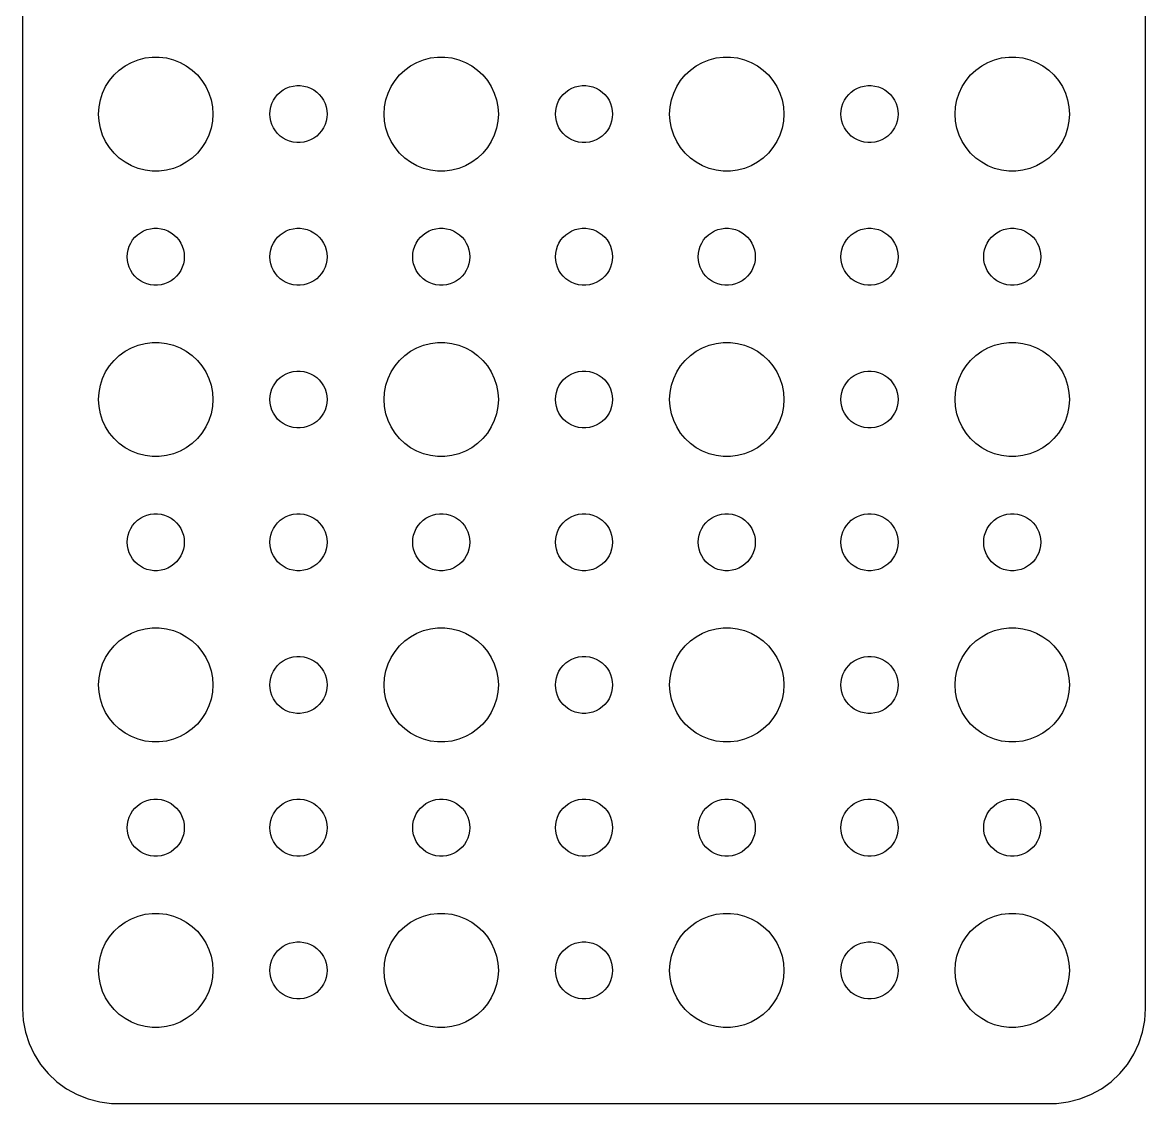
# Model space of a CAD drawing. Extents: x -30 to 30, y -59 to 59.
# Drawn here: x -29.5 to 29.5, y -59.5 to -2.7 of the extents above; entities that cross this region are included whole.
import ezdxf

# ---------------------------------------------------------------- set-up
doc = ezdxf.new("R2010")
doc.units = 0
doc.layers.get('0').update_dxf_attribs({"linetype": 'CONTINUOUS'})

msp = doc.modelspace()

# ---------------------------------------------------------------- linework, layer by layer
msp.add_lwpolyline([(-29.5, 54.5), (-29.5, -54.5), (-29.4606, -55.1267), (-29.3429, -55.7434), (-29.1489, -56.3406), (-28.8815, -56.9088), (-28.5451, -57.4389), (-28.1448, -57.9227), (-27.6871, -58.3526), (-27.1791, -58.7216), (-26.6289, -59.0241), (-26.0451, -59.2553), (-25.4369, -59.4114), (-24.814, -59.4901), (-24.5, -59.4901), (-24.5, -59.497), (24.5, -59.497), (24.5, -59.4901), (24.814, -59.4901), (25.4369, -59.4114), (26.0451, -59.2553), (26.6289, -59.0241), (27.1791, -58.7216), (27.6871, -58.3526), (28.1448, -57.9227), (28.5451, -57.4389), (28.8815, -56.9088), (29.1489, -56.3406), (29.3429, -55.7434), (29.4606, -55.1267), (29.5, -54.5), (29.5, 54.5)])
for points in [[(-22.6884, -10.4941), (-23.0621, -10.4469), (-23.4271, -10.3532), (-23.7773, -10.2145), (-24.1075, -10.033), (-24.4123, -9.81154), (-24.6869, -9.55364), (-24.9271, -9.26336), (-25.1289, -8.94526), (-25.2893, -8.60437), (-25.4057, -8.24607), (-25.4763, -7.876), (-25.5, -7.5), (-25.4763, -7.124), (-25.4057, -6.75393), (-25.2893, -6.39563), (-25.1289, -6.05474), (-24.9271, -5.73664), (-24.6869, -5.44636), (-24.4123, -5.18846), (-24.1075, -4.96702), (-23.7773, -4.78552), (-23.4271, -4.64683), (-23.0621, -4.55314), (-22.6884, -4.50592), (-22.3116, -4.50592), (-21.9379, -4.55314), (-21.5729, -4.64683), (-21.2227, -4.78552), (-20.8925, -4.96702), (-20.5877, -5.18846), (-20.3131, -5.44636), (-20.0729, -5.73664), (-19.8711, -6.05474), (-19.7107, -6.39563), (-19.5943, -6.75393), (-19.5237, -7.124), (-19.5, -7.5), (-19.5237, -7.876), (-19.5943, -8.24607), (-19.7107, -8.60437), (-19.8711, -8.94526), (-20.0729, -9.26336), (-20.3131, -9.55364), (-20.5877, -9.81154), (-20.8925, -10.033), (-21.2227, -10.2145), (-21.5729, -10.3532), (-21.9379, -10.4469), (-22.3116, -10.4941)], [(-7.68837, -10.4941), (-8.06214, -10.4469), (-8.42705, -10.3532), (-8.77734, -10.2145), (-9.10748, -10.033), (-9.41227, -9.81154), (-9.68691, -9.55364), (-9.92705, -9.26336), (-10.1289, -8.94526), (-10.2893, -8.60437), (-10.4057, -8.24607), (-10.4763, -7.876), (-10.5, -7.5), (-10.4763, -7.124), (-10.4057, -6.75393), (-10.2893, -6.39563), (-10.1289, -6.05474), (-9.92705, -5.73664), (-9.68691, -5.44636), (-9.41227, -5.18846), (-9.10748, -4.96702), (-8.77734, -4.78552), (-8.42705, -4.64683), (-8.06214, -4.55314), (-7.68837, -4.50592), (-7.31163, -4.50592), (-6.93786, -4.55314), (-6.57295, -4.64683), (-6.22266, -4.78552), (-5.89252, -4.96702), (-5.58773, -5.18846), (-5.31309, -5.44636), (-5.07295, -5.73664), (-4.87108, -6.05474), (-4.71067, -6.39563), (-4.59425, -6.75393), (-4.52366, -7.124), (-4.5, -7.5), (-4.52366, -7.876), (-4.59425, -8.24607), (-4.71067, -8.60437), (-4.87108, -8.94526), (-5.07295, -9.26336), (-5.31309, -9.55364), (-5.58773, -9.81154), (-5.89252, -10.033), (-6.22266, -10.2145), (-6.57295, -10.3532), (-6.93786, -10.4469), (-7.31163, -10.4941)], [(7.31163, -10.4941), (6.93786, -10.4469), (6.57295, -10.3532), (6.22266, -10.2145), (5.89252, -10.033), (5.58773, -9.81154), (5.31309, -9.55364), (5.07295, -9.26336), (4.87108, -8.94526), (4.71067, -8.60437), (4.59425, -8.24607), (4.52366, -7.876), (4.5, -7.5), (4.52366, -7.124), (4.59425, -6.75393), (4.71067, -6.39563), (4.87108, -6.05474), (5.07295, -5.73664), (5.31309, -5.44636), (5.58773, -5.18846), (5.89252, -4.96702), (6.22266, -4.78552), (6.57295, -4.64683), (6.93786, -4.55314), (7.31163, -4.50592), (7.68837, -4.50592), (8.06214, -4.55314), (8.42705, -4.64683), (8.77734, -4.78552), (9.10748, -4.96702), (9.41227, -5.18846), (9.68691, -5.44636), (9.92705, -5.73664), (10.1289, -6.05474), (10.2893, -6.39563), (10.4057, -6.75393), (10.4763, -7.124), (10.5, -7.5), (10.4763, -7.876), (10.4057, -8.24607), (10.2893, -8.60437), (10.1289, -8.94526), (9.92705, -9.26336), (9.68691, -9.55364), (9.41227, -9.81154), (9.10748, -10.033), (8.77734, -10.2145), (8.42705, -10.3532), (8.06214, -10.4469), (7.68837, -10.4941)], [(22.3116, -10.4941), (21.9379, -10.4469), (21.5729, -10.3532), (21.2227, -10.2145), (20.8925, -10.033), (20.5877, -9.81154), (20.3131, -9.55364), (20.0729, -9.26336), (19.8711, -8.94526), (19.7107, -8.60437), (19.5943, -8.24607), (19.5237, -7.876), (19.5, -7.5), (19.5237, -7.124), (19.5943, -6.75393), (19.7107, -6.39563), (19.8711, -6.05474), (20.0729, -5.73664), (20.3131, -5.44636), (20.5877, -5.18846), (20.8925, -4.96702), (21.2227, -4.78552), (21.5729, -4.64683), (21.9379, -4.55314), (22.3116, -4.50592), (22.6884, -4.50592), (23.0621, -4.55314), (23.4271, -4.64683), (23.7773, -4.78552), (24.1075, -4.96702), (24.4123, -5.18846), (24.6869, -5.44636), (24.9271, -5.73664), (25.1289, -6.05474), (25.2893, -6.39563), (25.4057, -6.75393), (25.4763, -7.124), (25.5, -7.5), (25.4763, -7.876), (25.4057, -8.24607), (25.2893, -8.60437), (25.1289, -8.94526), (24.9271, -9.26336), (24.6869, -9.55364), (24.4123, -9.81154), (24.1075, -10.033), (23.7773, -10.2145), (23.4271, -10.3532), (23.0621, -10.4469), (22.6884, -10.4941)], [(-15.0942, -8.99704), (-15.2811, -8.97343), (-15.4635, -8.92658), (-15.6387, -8.85724), (-15.8037, -8.76649), (-15.9561, -8.65577), (-16.0935, -8.52682), (-16.2135, -8.38168), (-16.3145, -8.22263), (-16.3947, -8.05219), (-16.4529, -7.87303), (-16.4882, -7.688), (-16.5, -7.5), (-16.4882, -7.312), (-16.4529, -7.12697), (-16.3947, -6.94781), (-16.3145, -6.77737), (-16.2135, -6.61832), (-16.0935, -6.47318), (-15.9561, -6.34423), (-15.8037, -6.23351), (-15.6387, -6.14276), (-15.4635, -6.07342), (-15.2811, -6.02657), (-15.0942, -6.00296), (-14.9058, -6.00296), (-14.7189, -6.02657), (-14.5365, -6.07342), (-14.3613, -6.14276), (-14.1963, -6.23351), (-14.0439, -6.34423), (-13.9065, -6.47318), (-13.7865, -6.61832), (-13.6855, -6.77737), (-13.6053, -6.94781), (-13.5471, -7.12697), (-13.5118, -7.312), (-13.5, -7.5), (-13.5118, -7.688), (-13.5471, -7.87303), (-13.6053, -8.05219), (-13.6855, -8.22263), (-13.7865, -8.38168), (-13.9065, -8.52682), (-14.0439, -8.65577), (-14.1963, -8.76649), (-14.3613, -8.85724), (-14.5365, -8.92658), (-14.7189, -8.97343), (-14.9058, -8.99704)], [(-0.094186, -8.99704), (-0.281072, -8.97343), (-0.463525, -8.92658), (-0.638669, -8.85724), (-0.80374, -8.76649), (-0.956136, -8.65577), (-1.09345, -8.52682), (-1.21353, -8.38168), (-1.31446, -8.22263), (-1.39466, -8.05219), (-1.45287, -7.87303), (-1.48817, -7.688), (-1.5, -7.5), (-1.48817, -7.312), (-1.45287, -7.12697), (-1.39466, -6.94781), (-1.31446, -6.77737), (-1.21353, -6.61832), (-1.09345, -6.47318), (-0.956136, -6.34423), (-0.80374, -6.23351), (-0.638669, -6.14276), (-0.463525, -6.07342), (-0.281072, -6.02657), (-0.094186, -6.00296), (0.094186, -6.00296), (0.281072, -6.02657), (0.463525, -6.07342), (0.638669, -6.14276), (0.80374, -6.23351), (0.956136, -6.34423), (1.09345, -6.47318), (1.21353, -6.61832), (1.31446, -6.77737), (1.39466, -6.94781), (1.45287, -7.12697), (1.48817, -7.312), (1.5, -7.5), (1.48817, -7.688), (1.45287, -7.87303), (1.39466, -8.05219), (1.31446, -8.22263), (1.21353, -8.38168), (1.09345, -8.52682), (0.956136, -8.65577), (0.80374, -8.76649), (0.638669, -8.85724), (0.463525, -8.92658), (0.281072, -8.97343), (0.094186, -8.99704)], [(14.9058, -8.99704), (14.7189, -8.97343), (14.5365, -8.92658), (14.3613, -8.85724), (14.1963, -8.76649), (14.0439, -8.65577), (13.9065, -8.52682), (13.7865, -8.38168), (13.6855, -8.22263), (13.6053, -8.05219), (13.5471, -7.87303), (13.5118, -7.688), (13.5, -7.5), (13.5118, -7.312), (13.5471, -7.12697), (13.6053, -6.94781), (13.6855, -6.77737), (13.7865, -6.61832), (13.9065, -6.47318), (14.0439, -6.34423), (14.1963, -6.23351), (14.3613, -6.14276), (14.5365, -6.07342), (14.7189, -6.02657), (14.9058, -6.00296), (15.0942, -6.00296), (15.2811, -6.02657), (15.4635, -6.07342), (15.6387, -6.14276), (15.8037, -6.23351), (15.9561, -6.34423), (16.0935, -6.47318), (16.2135, -6.61832), (16.3145, -6.77737), (16.3947, -6.94781), (16.4529, -7.12697), (16.4882, -7.312), (16.5, -7.5), (16.4882, -7.688), (16.4529, -7.87303), (16.3947, -8.05219), (16.3145, -8.22263), (16.2135, -8.38168), (16.0935, -8.52682), (15.9561, -8.65577), (15.8037, -8.76649), (15.6387, -8.85724), (15.4635, -8.92658), (15.2811, -8.97343), (15.0942, -8.99704)], [(-22.5942, -16.497), (-22.7811, -16.4734), (-22.9635, -16.4266), (-23.1387, -16.3572), (-23.3037, -16.2665), (-23.4561, -16.1558), (-23.5935, -16.0268), (-23.7135, -15.8817), (-23.8145, -15.7226), (-23.8947, -15.5522), (-23.9529, -15.373), (-23.9882, -15.188), (-24, -15), (-23.9882, -14.812), (-23.9529, -14.627), (-23.8947, -14.4478), (-23.8145, -14.2774), (-23.7135, -14.1183), (-23.5935, -13.9732), (-23.4561, -13.8442), (-23.3037, -13.7335), (-23.1387, -13.6428), (-22.9635, -13.5734), (-22.7811, -13.5266), (-22.5942, -13.503), (-22.4058, -13.503), (-22.2189, -13.5266), (-22.0365, -13.5734), (-21.8613, -13.6428), (-21.6963, -13.7335), (-21.5439, -13.8442), (-21.4065, -13.9732), (-21.2865, -14.1183), (-21.1855, -14.2774), (-21.1053, -14.4478), (-21.0471, -14.627), (-21.0118, -14.812), (-21, -15), (-21.0118, -15.188), (-21.0471, -15.373), (-21.1053, -15.5522), (-21.1855, -15.7226), (-21.2865, -15.8817), (-21.4065, -16.0268), (-21.5439, -16.1558), (-21.6963, -16.2665), (-21.8613, -16.3572), (-22.0365, -16.4266), (-22.2189, -16.4734), (-22.4058, -16.497)], [(-15.0942, -16.497), (-15.2811, -16.4734), (-15.4635, -16.4266), (-15.6387, -16.3572), (-15.8037, -16.2665), (-15.9561, -16.1558), (-16.0935, -16.0268), (-16.2135, -15.8817), (-16.3145, -15.7226), (-16.3947, -15.5522), (-16.4529, -15.373), (-16.4882, -15.188), (-16.5, -15), (-16.4882, -14.812), (-16.4529, -14.627), (-16.3947, -14.4478), (-16.3145, -14.2774), (-16.2135, -14.1183), (-16.0935, -13.9732), (-15.9561, -13.8442), (-15.8037, -13.7335), (-15.6387, -13.6428), (-15.4635, -13.5734), (-15.2811, -13.5266), (-15.0942, -13.503), (-14.9058, -13.503), (-14.7189, -13.5266), (-14.5365, -13.5734), (-14.3613, -13.6428), (-14.1963, -13.7335), (-14.0439, -13.8442), (-13.9065, -13.9732), (-13.7865, -14.1183), (-13.6855, -14.2774), (-13.6053, -14.4478), (-13.5471, -14.627), (-13.5118, -14.812), (-13.5, -15), (-13.5118, -15.188), (-13.5471, -15.373), (-13.6053, -15.5522), (-13.6855, -15.7226), (-13.7865, -15.8817), (-13.9065, -16.0268), (-14.0439, -16.1558), (-14.1963, -16.2665), (-14.3613, -16.3572), (-14.5365, -16.4266), (-14.7189, -16.4734), (-14.9058, -16.497)], [(-7.59419, -16.497), (-7.78107, -16.4734), (-7.96353, -16.4266), (-8.13867, -16.3572), (-8.30374, -16.2665), (-8.45614, -16.1558), (-8.59345, -16.0268), (-8.71353, -15.8817), (-8.81446, -15.7226), (-8.89466, -15.5522), (-8.95287, -15.373), (-8.98817, -15.188), (-9, -15), (-8.98817, -14.812), (-8.95287, -14.627), (-8.89466, -14.4478), (-8.81446, -14.2774), (-8.71353, -14.1183), (-8.59345, -13.9732), (-8.45614, -13.8442), (-8.30374, -13.7335), (-8.13867, -13.6428), (-7.96353, -13.5734), (-7.78107, -13.5266), (-7.59419, -13.503), (-7.40581, -13.503), (-7.21893, -13.5266), (-7.03647, -13.5734), (-6.86133, -13.6428), (-6.69626, -13.7335), (-6.54386, -13.8442), (-6.40655, -13.9732), (-6.28647, -14.1183), (-6.18554, -14.2774), (-6.10534, -14.4478), (-6.04713, -14.627), (-6.01183, -14.812), (-6, -15), (-6.01183, -15.188), (-6.04713, -15.373), (-6.10534, -15.5522), (-6.18554, -15.7226), (-6.28647, -15.8817), (-6.40655, -16.0268), (-6.54386, -16.1558), (-6.69626, -16.2665), (-6.86133, -16.3572), (-7.03647, -16.4266), (-7.21893, -16.4734), (-7.40581, -16.497)], [(-0.094186, -16.497), (-0.281072, -16.4734), (-0.463525, -16.4266), (-0.638669, -16.3572), (-0.80374, -16.2665), (-0.956136, -16.1558), (-1.09345, -16.0268), (-1.21353, -15.8817), (-1.31446, -15.7226), (-1.39466, -15.5522), (-1.45287, -15.373), (-1.48817, -15.188), (-1.5, -15), (-1.48817, -14.812), (-1.45287, -14.627), (-1.39466, -14.4478), (-1.31446, -14.2774), (-1.21353, -14.1183), (-1.09345, -13.9732), (-0.956136, -13.8442), (-0.80374, -13.7335), (-0.638669, -13.6428), (-0.463525, -13.5734), (-0.281072, -13.5266), (-0.094186, -13.503), (0.094186, -13.503), (0.281072, -13.5266), (0.463525, -13.5734), (0.638669, -13.6428), (0.80374, -13.7335), (0.956136, -13.8442), (1.09345, -13.9732), (1.21353, -14.1183), (1.31446, -14.2774), (1.39466, -14.4478), (1.45287, -14.627), (1.48817, -14.812), (1.5, -15), (1.48817, -15.188), (1.45287, -15.373), (1.39466, -15.5522), (1.31446, -15.7226), (1.21353, -15.8817), (1.09345, -16.0268), (0.956136, -16.1558), (0.80374, -16.2665), (0.638669, -16.3572), (0.463525, -16.4266), (0.281072, -16.4734), (0.094186, -16.497)], [(7.40581, -16.497), (7.21893, -16.4734), (7.03647, -16.4266), (6.86133, -16.3572), (6.69626, -16.2665), (6.54386, -16.1558), (6.40655, -16.0268), (6.28647, -15.8817), (6.18554, -15.7226), (6.10534, -15.5522), (6.04713, -15.373), (6.01183, -15.188), (6, -15), (6.01183, -14.812), (6.04713, -14.627), (6.10534, -14.4478), (6.18554, -14.2774), (6.28647, -14.1183), (6.40655, -13.9732), (6.54386, -13.8442), (6.69626, -13.7335), (6.86133, -13.6428), (7.03647, -13.5734), (7.21893, -13.5266), (7.40581, -13.503), (7.59419, -13.503), (7.78107, -13.5266), (7.96353, -13.5734), (8.13867, -13.6428), (8.30374, -13.7335), (8.45614, -13.8442), (8.59345, -13.9732), (8.71353, -14.1183), (8.81446, -14.2774), (8.89466, -14.4478), (8.95287, -14.627), (8.98817, -14.812), (9, -15), (8.98817, -15.188), (8.95287, -15.373), (8.89466, -15.5522), (8.81446, -15.7226), (8.71353, -15.8817), (8.59345, -16.0268), (8.45614, -16.1558), (8.30374, -16.2665), (8.13867, -16.3572), (7.96353, -16.4266), (7.78107, -16.4734), (7.59419, -16.497)], [(14.9058, -16.497), (14.7189, -16.4734), (14.5365, -16.4266), (14.3613, -16.3572), (14.1963, -16.2665), (14.0439, -16.1558), (13.9065, -16.0268), (13.7865, -15.8817), (13.6855, -15.7226), (13.6053, -15.5522), (13.5471, -15.373), (13.5118, -15.188), (13.5, -15), (13.5118, -14.812), (13.5471, -14.627), (13.6053, -14.4478), (13.6855, -14.2774), (13.7865, -14.1183), (13.9065, -13.9732), (14.0439, -13.8442), (14.1963, -13.7335), (14.3613, -13.6428), (14.5365, -13.5734), (14.7189, -13.5266), (14.9058, -13.503), (15.0942, -13.503), (15.2811, -13.5266), (15.4635, -13.5734), (15.6387, -13.6428), (15.8037, -13.7335), (15.9561, -13.8442), (16.0935, -13.9732), (16.2135, -14.1183), (16.3145, -14.2774), (16.3947, -14.4478), (16.4529, -14.627), (16.4882, -14.812), (16.5, -15), (16.4882, -15.188), (16.4529, -15.373), (16.3947, -15.5522), (16.3145, -15.7226), (16.2135, -15.8817), (16.0935, -16.0268), (15.9561, -16.1558), (15.8037, -16.2665), (15.6387, -16.3572), (15.4635, -16.4266), (15.2811, -16.4734), (15.0942, -16.497)], [(22.4058, -16.497), (22.2189, -16.4734), (22.0365, -16.4266), (21.8613, -16.3572), (21.6963, -16.2665), (21.5439, -16.1558), (21.4065, -16.0268), (21.2865, -15.8817), (21.1855, -15.7226), (21.1053, -15.5522), (21.0471, -15.373), (21.0118, -15.188), (21, -15), (21.0118, -14.812), (21.0471, -14.627), (21.1053, -14.4478), (21.1855, -14.2774), (21.2865, -14.1183), (21.4065, -13.9732), (21.5439, -13.8442), (21.6963, -13.7335), (21.8613, -13.6428), (22.0365, -13.5734), (22.2189, -13.5266), (22.4058, -13.503), (22.5942, -13.503), (22.7811, -13.5266), (22.9635, -13.5734), (23.1387, -13.6428), (23.3037, -13.7335), (23.4561, -13.8442), (23.5935, -13.9732), (23.7135, -14.1183), (23.8145, -14.2774), (23.8947, -14.4478), (23.9529, -14.627), (23.9882, -14.812), (24, -15), (23.9882, -15.188), (23.9529, -15.373), (23.8947, -15.5522), (23.8145, -15.7226), (23.7135, -15.8817), (23.5935, -16.0268), (23.4561, -16.1558), (23.3037, -16.2665), (23.1387, -16.3572), (22.9635, -16.4266), (22.7811, -16.4734), (22.5942, -16.497)], [(-22.6884, -25.4941), (-23.0621, -25.4469), (-23.4271, -25.3532), (-23.7773, -25.2145), (-24.1075, -25.033), (-24.4123, -24.8115), (-24.6869, -24.5536), (-24.9271, -24.2634), (-25.1289, -23.9453), (-25.2893, -23.6044), (-25.4057, -23.2461), (-25.4763, -22.876), (-25.5, -22.5), (-25.4763, -22.124), (-25.4057, -21.7539), (-25.2893, -21.3956), (-25.1289, -21.0547), (-24.9271, -20.7366), (-24.6869, -20.4464), (-24.4123, -20.1885), (-24.1075, -19.967), (-23.7773, -19.7855), (-23.4271, -19.6468), (-23.0621, -19.5531), (-22.6884, -19.5059), (-22.3116, -19.5059), (-21.9379, -19.5531), (-21.5729, -19.6468), (-21.2227, -19.7855), (-20.8925, -19.967), (-20.5877, -20.1885), (-20.3131, -20.4464), (-20.0729, -20.7366), (-19.8711, -21.0547), (-19.7107, -21.3956), (-19.5943, -21.7539), (-19.5237, -22.124), (-19.5, -22.5), (-19.5237, -22.876), (-19.5943, -23.2461), (-19.7107, -23.6044), (-19.8711, -23.9453), (-20.0729, -24.2634), (-20.3131, -24.5536), (-20.5877, -24.8115), (-20.8925, -25.033), (-21.2227, -25.2145), (-21.5729, -25.3532), (-21.9379, -25.4469), (-22.3116, -25.4941)], [(-7.68837, -25.4941), (-8.06214, -25.4469), (-8.42705, -25.3532), (-8.77734, -25.2145), (-9.10748, -25.033), (-9.41227, -24.8115), (-9.68691, -24.5536), (-9.92705, -24.2634), (-10.1289, -23.9453), (-10.2893, -23.6044), (-10.4057, -23.2461), (-10.4763, -22.876), (-10.5, -22.5), (-10.4763, -22.124), (-10.4057, -21.7539), (-10.2893, -21.3956), (-10.1289, -21.0547), (-9.92705, -20.7366), (-9.68691, -20.4464), (-9.41227, -20.1885), (-9.10748, -19.967), (-8.77734, -19.7855), (-8.42705, -19.6468), (-8.06214, -19.5531), (-7.68837, -19.5059), (-7.31163, -19.5059), (-6.93786, -19.5531), (-6.57295, -19.6468), (-6.22266, -19.7855), (-5.89252, -19.967), (-5.58773, -20.1885), (-5.31309, -20.4464), (-5.07295, -20.7366), (-4.87108, -21.0547), (-4.71067, -21.3956), (-4.59425, -21.7539), (-4.52366, -22.124), (-4.5, -22.5), (-4.52366, -22.876), (-4.59425, -23.2461), (-4.71067, -23.6044), (-4.87108, -23.9453), (-5.07295, -24.2634), (-5.31309, -24.5536), (-5.58773, -24.8115), (-5.89252, -25.033), (-6.22266, -25.2145), (-6.57295, -25.3532), (-6.93786, -25.4469), (-7.31163, -25.4941)], [(7.31163, -25.4941), (6.93786, -25.4469), (6.57295, -25.3532), (6.22266, -25.2145), (5.89252, -25.033), (5.58773, -24.8115), (5.31309, -24.5536), (5.07295, -24.2634), (4.87108, -23.9453), (4.71067, -23.6044), (4.59425, -23.2461), (4.52366, -22.876), (4.5, -22.5), (4.52366, -22.124), (4.59425, -21.7539), (4.71067, -21.3956), (4.87108, -21.0547), (5.07295, -20.7366), (5.31309, -20.4464), (5.58773, -20.1885), (5.89252, -19.967), (6.22266, -19.7855), (6.57295, -19.6468), (6.93786, -19.5531), (7.31163, -19.5059), (7.68837, -19.5059), (8.06214, -19.5531), (8.42705, -19.6468), (8.77734, -19.7855), (9.10748, -19.967), (9.41227, -20.1885), (9.68691, -20.4464), (9.92705, -20.7366), (10.1289, -21.0547), (10.2893, -21.3956), (10.4057, -21.7539), (10.4763, -22.124), (10.5, -22.5), (10.4763, -22.876), (10.4057, -23.2461), (10.2893, -23.6044), (10.1289, -23.9453), (9.92705, -24.2634), (9.68691, -24.5536), (9.41227, -24.8115), (9.10748, -25.033), (8.77734, -25.2145), (8.42705, -25.3532), (8.06214, -25.4469), (7.68837, -25.4941)], [(22.3116, -25.4941), (21.9379, -25.4469), (21.5729, -25.3532), (21.2227, -25.2145), (20.8925, -25.033), (20.5877, -24.8115), (20.3131, -24.5536), (20.0729, -24.2634), (19.8711, -23.9453), (19.7107, -23.6044), (19.5943, -23.2461), (19.5237, -22.876), (19.5, -22.5), (19.5237, -22.124), (19.5943, -21.7539), (19.7107, -21.3956), (19.8711, -21.0547), (20.0729, -20.7366), (20.3131, -20.4464), (20.5877, -20.1885), (20.8925, -19.967), (21.2227, -19.7855), (21.5729, -19.6468), (21.9379, -19.5531), (22.3116, -19.5059), (22.6884, -19.5059), (23.0621, -19.5531), (23.4271, -19.6468), (23.7773, -19.7855), (24.1075, -19.967), (24.4123, -20.1885), (24.6869, -20.4464), (24.9271, -20.7366), (25.1289, -21.0547), (25.2893, -21.3956), (25.4057, -21.7539), (25.4763, -22.124), (25.5, -22.5), (25.4763, -22.876), (25.4057, -23.2461), (25.2893, -23.6044), (25.1289, -23.9453), (24.9271, -24.2634), (24.6869, -24.5536), (24.4123, -24.8115), (24.1075, -25.033), (23.7773, -25.2145), (23.4271, -25.3532), (23.0621, -25.4469), (22.6884, -25.4941)], [(-15.0942, -23.997), (-15.2811, -23.9734), (-15.4635, -23.9266), (-15.6387, -23.8572), (-15.8037, -23.7665), (-15.9561, -23.6558), (-16.0935, -23.5268), (-16.2135, -23.3817), (-16.3145, -23.2226), (-16.3947, -23.0522), (-16.4529, -22.873), (-16.4882, -22.688), (-16.5, -22.5), (-16.4882, -22.312), (-16.4529, -22.127), (-16.3947, -21.9478), (-16.3145, -21.7774), (-16.2135, -21.6183), (-16.0935, -21.4732), (-15.9561, -21.3442), (-15.8037, -21.2335), (-15.6387, -21.1428), (-15.4635, -21.0734), (-15.2811, -21.0266), (-15.0942, -21.003), (-14.9058, -21.003), (-14.7189, -21.0266), (-14.5365, -21.0734), (-14.3613, -21.1428), (-14.1963, -21.2335), (-14.0439, -21.3442), (-13.9065, -21.4732), (-13.7865, -21.6183), (-13.6855, -21.7774), (-13.6053, -21.9478), (-13.5471, -22.127), (-13.5118, -22.312), (-13.5, -22.5), (-13.5118, -22.688), (-13.5471, -22.873), (-13.6053, -23.0522), (-13.6855, -23.2226), (-13.7865, -23.3817), (-13.9065, -23.5268), (-14.0439, -23.6558), (-14.1963, -23.7665), (-14.3613, -23.8572), (-14.5365, -23.9266), (-14.7189, -23.9734), (-14.9058, -23.997)], [(-0.094186, -23.997), (-0.281072, -23.9734), (-0.463525, -23.9266), (-0.638669, -23.8572), (-0.80374, -23.7665), (-0.956136, -23.6558), (-1.09345, -23.5268), (-1.21353, -23.3817), (-1.31446, -23.2226), (-1.39466, -23.0522), (-1.45287, -22.873), (-1.48817, -22.688), (-1.5, -22.5), (-1.48817, -22.312), (-1.45287, -22.127), (-1.39466, -21.9478), (-1.31446, -21.7774), (-1.21353, -21.6183), (-1.09345, -21.4732), (-0.956136, -21.3442), (-0.80374, -21.2335), (-0.638669, -21.1428), (-0.463525, -21.0734), (-0.281072, -21.0266), (-0.094186, -21.003), (0.094186, -21.003), (0.281072, -21.0266), (0.463525, -21.0734), (0.638669, -21.1428), (0.80374, -21.2335), (0.956136, -21.3442), (1.09345, -21.4732), (1.21353, -21.6183), (1.31446, -21.7774), (1.39466, -21.9478), (1.45287, -22.127), (1.48817, -22.312), (1.5, -22.5), (1.48817, -22.688), (1.45287, -22.873), (1.39466, -23.0522), (1.31446, -23.2226), (1.21353, -23.3817), (1.09345, -23.5268), (0.956136, -23.6558), (0.80374, -23.7665), (0.638669, -23.8572), (0.463525, -23.9266), (0.281072, -23.9734), (0.094186, -23.997)], [(14.9058, -23.997), (14.7189, -23.9734), (14.5365, -23.9266), (14.3613, -23.8572), (14.1963, -23.7665), (14.0439, -23.6558), (13.9065, -23.5268), (13.7865, -23.3817), (13.6855, -23.2226), (13.6053, -23.0522), (13.5471, -22.873), (13.5118, -22.688), (13.5, -22.5), (13.5118, -22.312), (13.5471, -22.127), (13.6053, -21.9478), (13.6855, -21.7774), (13.7865, -21.6183), (13.9065, -21.4732), (14.0439, -21.3442), (14.1963, -21.2335), (14.3613, -21.1428), (14.5365, -21.0734), (14.7189, -21.0266), (14.9058, -21.003), (15.0942, -21.003), (15.2811, -21.0266), (15.4635, -21.0734), (15.6387, -21.1428), (15.8037, -21.2335), (15.9561, -21.3442), (16.0935, -21.4732), (16.2135, -21.6183), (16.3145, -21.7774), (16.3947, -21.9478), (16.4529, -22.127), (16.4882, -22.312), (16.5, -22.5), (16.4882, -22.688), (16.4529, -22.873), (16.3947, -23.0522), (16.3145, -23.2226), (16.2135, -23.3817), (16.0935, -23.5268), (15.9561, -23.6558), (15.8037, -23.7665), (15.6387, -23.8572), (15.4635, -23.9266), (15.2811, -23.9734), (15.0942, -23.997)], [(-22.5942, -31.497), (-22.7811, -31.4734), (-22.9635, -31.4266), (-23.1387, -31.3572), (-23.3037, -31.2665), (-23.4561, -31.1558), (-23.5935, -31.0268), (-23.7135, -30.8817), (-23.8145, -30.7226), (-23.8947, -30.5522), (-23.9529, -30.373), (-23.9882, -30.188), (-24, -30), (-23.9882, -29.812), (-23.9529, -29.627), (-23.8947, -29.4478), (-23.8145, -29.2774), (-23.7135, -29.1183), (-23.5935, -28.9732), (-23.4561, -28.8442), (-23.3037, -28.7335), (-23.1387, -28.6428), (-22.9635, -28.5734), (-22.7811, -28.5266), (-22.5942, -28.503), (-22.4058, -28.503), (-22.2189, -28.5266), (-22.0365, -28.5734), (-21.8613, -28.6428), (-21.6963, -28.7335), (-21.5439, -28.8442), (-21.4065, -28.9732), (-21.2865, -29.1183), (-21.1855, -29.2774), (-21.1053, -29.4478), (-21.0471, -29.627), (-21.0118, -29.812), (-21, -30), (-21.0118, -30.188), (-21.0471, -30.373), (-21.1053, -30.5522), (-21.1855, -30.7226), (-21.2865, -30.8817), (-21.4065, -31.0268), (-21.5439, -31.1558), (-21.6963, -31.2665), (-21.8613, -31.3572), (-22.0365, -31.4266), (-22.2189, -31.4734), (-22.4058, -31.497)], [(-15.0942, -31.497), (-15.2811, -31.4734), (-15.4635, -31.4266), (-15.6387, -31.3572), (-15.8037, -31.2665), (-15.9561, -31.1558), (-16.0935, -31.0268), (-16.2135, -30.8817), (-16.3145, -30.7226), (-16.3947, -30.5522), (-16.4529, -30.373), (-16.4882, -30.188), (-16.5, -30), (-16.4882, -29.812), (-16.4529, -29.627), (-16.3947, -29.4478), (-16.3145, -29.2774), (-16.2135, -29.1183), (-16.0935, -28.9732), (-15.9561, -28.8442), (-15.8037, -28.7335), (-15.6387, -28.6428), (-15.4635, -28.5734), (-15.2811, -28.5266), (-15.0942, -28.503), (-14.9058, -28.503), (-14.7189, -28.5266), (-14.5365, -28.5734), (-14.3613, -28.6428), (-14.1963, -28.7335), (-14.0439, -28.8442), (-13.9065, -28.9732), (-13.7865, -29.1183), (-13.6855, -29.2774), (-13.6053, -29.4478), (-13.5471, -29.627), (-13.5118, -29.812), (-13.5, -30), (-13.5118, -30.188), (-13.5471, -30.373), (-13.6053, -30.5522), (-13.6855, -30.7226), (-13.7865, -30.8817), (-13.9065, -31.0268), (-14.0439, -31.1558), (-14.1963, -31.2665), (-14.3613, -31.3572), (-14.5365, -31.4266), (-14.7189, -31.4734), (-14.9058, -31.497)], [(-7.59419, -31.497), (-7.78107, -31.4734), (-7.96353, -31.4266), (-8.13867, -31.3572), (-8.30374, -31.2665), (-8.45614, -31.1558), (-8.59345, -31.0268), (-8.71353, -30.8817), (-8.81446, -30.7226), (-8.89466, -30.5522), (-8.95287, -30.373), (-8.98817, -30.188), (-9, -30), (-8.98817, -29.812), (-8.95287, -29.627), (-8.89466, -29.4478), (-8.81446, -29.2774), (-8.71353, -29.1183), (-8.59345, -28.9732), (-8.45614, -28.8442), (-8.30374, -28.7335), (-8.13867, -28.6428), (-7.96353, -28.5734), (-7.78107, -28.5266), (-7.59419, -28.503), (-7.40581, -28.503), (-7.21893, -28.5266), (-7.03647, -28.5734), (-6.86133, -28.6428), (-6.69626, -28.7335), (-6.54386, -28.8442), (-6.40655, -28.9732), (-6.28647, -29.1183), (-6.18554, -29.2774), (-6.10534, -29.4478), (-6.04713, -29.627), (-6.01183, -29.812), (-6, -30), (-6.01183, -30.188), (-6.04713, -30.373), (-6.10534, -30.5522), (-6.18554, -30.7226), (-6.28647, -30.8817), (-6.40655, -31.0268), (-6.54386, -31.1558), (-6.69626, -31.2665), (-6.86133, -31.3572), (-7.03647, -31.4266), (-7.21893, -31.4734), (-7.40581, -31.497)], [(-0.094186, -31.497), (-0.281072, -31.4734), (-0.463525, -31.4266), (-0.638669, -31.3572), (-0.80374, -31.2665), (-0.956136, -31.1558), (-1.09345, -31.0268), (-1.21353, -30.8817), (-1.31446, -30.7226), (-1.39466, -30.5522), (-1.45287, -30.373), (-1.48817, -30.188), (-1.5, -30), (-1.48817, -29.812), (-1.45287, -29.627), (-1.39466, -29.4478), (-1.31446, -29.2774), (-1.21353, -29.1183), (-1.09345, -28.9732), (-0.956136, -28.8442), (-0.80374, -28.7335), (-0.638669, -28.6428), (-0.463525, -28.5734), (-0.281072, -28.5266), (-0.094186, -28.503), (0.094186, -28.503), (0.281072, -28.5266), (0.463525, -28.5734), (0.638669, -28.6428), (0.80374, -28.7335), (0.956136, -28.8442), (1.09345, -28.9732), (1.21353, -29.1183), (1.31446, -29.2774), (1.39466, -29.4478), (1.45287, -29.627), (1.48817, -29.812), (1.5, -30), (1.48817, -30.188), (1.45287, -30.373), (1.39466, -30.5522), (1.31446, -30.7226), (1.21353, -30.8817), (1.09345, -31.0268), (0.956136, -31.1558), (0.80374, -31.2665), (0.638669, -31.3572), (0.463525, -31.4266), (0.281072, -31.4734), (0.094186, -31.497)], [(7.40581, -31.497), (7.21893, -31.4734), (7.03647, -31.4266), (6.86133, -31.3572), (6.69626, -31.2665), (6.54386, -31.1558), (6.40655, -31.0268), (6.28647, -30.8817), (6.18554, -30.7226), (6.10534, -30.5522), (6.04713, -30.373), (6.01183, -30.188), (6, -30), (6.01183, -29.812), (6.04713, -29.627), (6.10534, -29.4478), (6.18554, -29.2774), (6.28647, -29.1183), (6.40655, -28.9732), (6.54386, -28.8442), (6.69626, -28.7335), (6.86133, -28.6428), (7.03647, -28.5734), (7.21893, -28.5266), (7.40581, -28.503), (7.59419, -28.503), (7.78107, -28.5266), (7.96353, -28.5734), (8.13867, -28.6428), (8.30374, -28.7335), (8.45614, -28.8442), (8.59345, -28.9732), (8.71353, -29.1183), (8.81446, -29.2774), (8.89466, -29.4478), (8.95287, -29.627), (8.98817, -29.812), (9, -30), (8.98817, -30.188), (8.95287, -30.373), (8.89466, -30.5522), (8.81446, -30.7226), (8.71353, -30.8817), (8.59345, -31.0268), (8.45614, -31.1558), (8.30374, -31.2665), (8.13867, -31.3572), (7.96353, -31.4266), (7.78107, -31.4734), (7.59419, -31.497)], [(14.9058, -31.497), (14.7189, -31.4734), (14.5365, -31.4266), (14.3613, -31.3572), (14.1963, -31.2665), (14.0439, -31.1558), (13.9065, -31.0268), (13.7865, -30.8817), (13.6855, -30.7226), (13.6053, -30.5522), (13.5471, -30.373), (13.5118, -30.188), (13.5, -30), (13.5118, -29.812), (13.5471, -29.627), (13.6053, -29.4478), (13.6855, -29.2774), (13.7865, -29.1183), (13.9065, -28.9732), (14.0439, -28.8442), (14.1963, -28.7335), (14.3613, -28.6428), (14.5365, -28.5734), (14.7189, -28.5266), (14.9058, -28.503), (15.0942, -28.503), (15.2811, -28.5266), (15.4635, -28.5734), (15.6387, -28.6428), (15.8037, -28.7335), (15.9561, -28.8442), (16.0935, -28.9732), (16.2135, -29.1183), (16.3145, -29.2774), (16.3947, -29.4478), (16.4529, -29.627), (16.4882, -29.812), (16.5, -30), (16.4882, -30.188), (16.4529, -30.373), (16.3947, -30.5522), (16.3145, -30.7226), (16.2135, -30.8817), (16.0935, -31.0268), (15.9561, -31.1558), (15.8037, -31.2665), (15.6387, -31.3572), (15.4635, -31.4266), (15.2811, -31.4734), (15.0942, -31.497)], [(22.4058, -31.497), (22.2189, -31.4734), (22.0365, -31.4266), (21.8613, -31.3572), (21.6963, -31.2665), (21.5439, -31.1558), (21.4065, -31.0268), (21.2865, -30.8817), (21.1855, -30.7226), (21.1053, -30.5522), (21.0471, -30.373), (21.0118, -30.188), (21, -30), (21.0118, -29.812), (21.0471, -29.627), (21.1053, -29.4478), (21.1855, -29.2774), (21.2865, -29.1183), (21.4065, -28.9732), (21.5439, -28.8442), (21.6963, -28.7335), (21.8613, -28.6428), (22.0365, -28.5734), (22.2189, -28.5266), (22.4058, -28.503), (22.5942, -28.503), (22.7811, -28.5266), (22.9635, -28.5734), (23.1387, -28.6428), (23.3037, -28.7335), (23.4561, -28.8442), (23.5935, -28.9732), (23.7135, -29.1183), (23.8145, -29.2774), (23.8947, -29.4478), (23.9529, -29.627), (23.9882, -29.812), (24, -30), (23.9882, -30.188), (23.9529, -30.373), (23.8947, -30.5522), (23.8145, -30.7226), (23.7135, -30.8817), (23.5935, -31.0268), (23.4561, -31.1558), (23.3037, -31.2665), (23.1387, -31.3572), (22.9635, -31.4266), (22.7811, -31.4734), (22.5942, -31.497)], [(-22.6884, -40.4941), (-23.0621, -40.4469), (-23.4271, -40.3532), (-23.7773, -40.2145), (-24.1075, -40.033), (-24.4123, -39.8115), (-24.6869, -39.5536), (-24.9271, -39.2634), (-25.1289, -38.9453), (-25.2893, -38.6044), (-25.4057, -38.2461), (-25.4763, -37.876), (-25.5, -37.5), (-25.4763, -37.124), (-25.4057, -36.7539), (-25.2893, -36.3956), (-25.1289, -36.0547), (-24.9271, -35.7366), (-24.6869, -35.4464), (-24.4123, -35.1885), (-24.1075, -34.967), (-23.7773, -34.7855), (-23.4271, -34.6468), (-23.0621, -34.5531), (-22.6884, -34.5059), (-22.3116, -34.5059), (-21.9379, -34.5531), (-21.5729, -34.6468), (-21.2227, -34.7855), (-20.8925, -34.967), (-20.5877, -35.1885), (-20.3131, -35.4464), (-20.0729, -35.7366), (-19.8711, -36.0547), (-19.7107, -36.3956), (-19.5943, -36.7539), (-19.5237, -37.124), (-19.5, -37.5), (-19.5237, -37.876), (-19.5943, -38.2461), (-19.7107, -38.6044), (-19.8711, -38.9453), (-20.0729, -39.2634), (-20.3131, -39.5536), (-20.5877, -39.8115), (-20.8925, -40.033), (-21.2227, -40.2145), (-21.5729, -40.3532), (-21.9379, -40.4469), (-22.3116, -40.4941)], [(-7.68837, -40.4941), (-8.06214, -40.4469), (-8.42705, -40.3532), (-8.77734, -40.2145), (-9.10748, -40.033), (-9.41227, -39.8115), (-9.68691, -39.5536), (-9.92705, -39.2634), (-10.1289, -38.9453), (-10.2893, -38.6044), (-10.4057, -38.2461), (-10.4763, -37.876), (-10.5, -37.5), (-10.4763, -37.124), (-10.4057, -36.7539), (-10.2893, -36.3956), (-10.1289, -36.0547), (-9.92705, -35.7366), (-9.68691, -35.4464), (-9.41227, -35.1885), (-9.10748, -34.967), (-8.77734, -34.7855), (-8.42705, -34.6468), (-8.06214, -34.5531), (-7.68837, -34.5059), (-7.31163, -34.5059), (-6.93786, -34.5531), (-6.57295, -34.6468), (-6.22266, -34.7855), (-5.89252, -34.967), (-5.58773, -35.1885), (-5.31309, -35.4464), (-5.07295, -35.7366), (-4.87108, -36.0547), (-4.71067, -36.3956), (-4.59425, -36.7539), (-4.52366, -37.124), (-4.5, -37.5), (-4.52366, -37.876), (-4.59425, -38.2461), (-4.71067, -38.6044), (-4.87108, -38.9453), (-5.07295, -39.2634), (-5.31309, -39.5536), (-5.58773, -39.8115), (-5.89252, -40.033), (-6.22266, -40.2145), (-6.57295, -40.3532), (-6.93786, -40.4469), (-7.31163, -40.4941)], [(7.31163, -40.4941), (6.93786, -40.4469), (6.57295, -40.3532), (6.22266, -40.2145), (5.89252, -40.033), (5.58773, -39.8115), (5.31309, -39.5536), (5.07295, -39.2634), (4.87108, -38.9453), (4.71067, -38.6044), (4.59425, -38.2461), (4.52366, -37.876), (4.5, -37.5), (4.52366, -37.124), (4.59425, -36.7539), (4.71067, -36.3956), (4.87108, -36.0547), (5.07295, -35.7366), (5.31309, -35.4464), (5.58773, -35.1885), (5.89252, -34.967), (6.22266, -34.7855), (6.57295, -34.6468), (6.93786, -34.5531), (7.31163, -34.5059), (7.68837, -34.5059), (8.06214, -34.5531), (8.42705, -34.6468), (8.77734, -34.7855), (9.10748, -34.967), (9.41227, -35.1885), (9.68691, -35.4464), (9.92705, -35.7366), (10.1289, -36.0547), (10.2893, -36.3956), (10.4057, -36.7539), (10.4763, -37.124), (10.5, -37.5), (10.4763, -37.876), (10.4057, -38.2461), (10.2893, -38.6044), (10.1289, -38.9453), (9.92705, -39.2634), (9.68691, -39.5536), (9.41227, -39.8115), (9.10748, -40.033), (8.77734, -40.2145), (8.42705, -40.3532), (8.06214, -40.4469), (7.68837, -40.4941)], [(22.3116, -40.4941), (21.9379, -40.4469), (21.5729, -40.3532), (21.2227, -40.2145), (20.8925, -40.033), (20.5877, -39.8115), (20.3131, -39.5536), (20.0729, -39.2634), (19.8711, -38.9453), (19.7107, -38.6044), (19.5943, -38.2461), (19.5237, -37.876), (19.5, -37.5), (19.5237, -37.124), (19.5943, -36.7539), (19.7107, -36.3956), (19.8711, -36.0547), (20.0729, -35.7366), (20.3131, -35.4464), (20.5877, -35.1885), (20.8925, -34.967), (21.2227, -34.7855), (21.5729, -34.6468), (21.9379, -34.5531), (22.3116, -34.5059), (22.6884, -34.5059), (23.0621, -34.5531), (23.4271, -34.6468), (23.7773, -34.7855), (24.1075, -34.967), (24.4123, -35.1885), (24.6869, -35.4464), (24.9271, -35.7366), (25.1289, -36.0547), (25.2893, -36.3956), (25.4057, -36.7539), (25.4763, -37.124), (25.5, -37.5), (25.4763, -37.876), (25.4057, -38.2461), (25.2893, -38.6044), (25.1289, -38.9453), (24.9271, -39.2634), (24.6869, -39.5536), (24.4123, -39.8115), (24.1075, -40.033), (23.7773, -40.2145), (23.4271, -40.3532), (23.0621, -40.4469), (22.6884, -40.4941)], [(-15.0942, -38.997), (-15.2811, -38.9734), (-15.4635, -38.9266), (-15.6387, -38.8572), (-15.8037, -38.7665), (-15.9561, -38.6558), (-16.0935, -38.5268), (-16.2135, -38.3817), (-16.3145, -38.2226), (-16.3947, -38.0522), (-16.4529, -37.873), (-16.4882, -37.688), (-16.5, -37.5), (-16.4882, -37.312), (-16.4529, -37.127), (-16.3947, -36.9478), (-16.3145, -36.7774), (-16.2135, -36.6183), (-16.0935, -36.4732), (-15.9561, -36.3442), (-15.8037, -36.2335), (-15.6387, -36.1428), (-15.4635, -36.0734), (-15.2811, -36.0266), (-15.0942, -36.003), (-14.9058, -36.003), (-14.7189, -36.0266), (-14.5365, -36.0734), (-14.3613, -36.1428), (-14.1963, -36.2335), (-14.0439, -36.3442), (-13.9065, -36.4732), (-13.7865, -36.6183), (-13.6855, -36.7774), (-13.6053, -36.9478), (-13.5471, -37.127), (-13.5118, -37.312), (-13.5, -37.5), (-13.5118, -37.688), (-13.5471, -37.873), (-13.6053, -38.0522), (-13.6855, -38.2226), (-13.7865, -38.3817), (-13.9065, -38.5268), (-14.0439, -38.6558), (-14.1963, -38.7665), (-14.3613, -38.8572), (-14.5365, -38.9266), (-14.7189, -38.9734), (-14.9058, -38.997)], [(-0.094186, -38.997), (-0.281072, -38.9734), (-0.463525, -38.9266), (-0.638669, -38.8572), (-0.80374, -38.7665), (-0.956136, -38.6558), (-1.09345, -38.5268), (-1.21353, -38.3817), (-1.31446, -38.2226), (-1.39466, -38.0522), (-1.45287, -37.873), (-1.48817, -37.688), (-1.5, -37.5), (-1.48817, -37.312), (-1.45287, -37.127), (-1.39466, -36.9478), (-1.31446, -36.7774), (-1.21353, -36.6183), (-1.09345, -36.4732), (-0.956136, -36.3442), (-0.80374, -36.2335), (-0.638669, -36.1428), (-0.463525, -36.0734), (-0.281072, -36.0266), (-0.094186, -36.003), (0.094186, -36.003), (0.281072, -36.0266), (0.463525, -36.0734), (0.638669, -36.1428), (0.80374, -36.2335), (0.956136, -36.3442), (1.09345, -36.4732), (1.21353, -36.6183), (1.31446, -36.7774), (1.39466, -36.9478), (1.45287, -37.127), (1.48817, -37.312), (1.5, -37.5), (1.48817, -37.688), (1.45287, -37.873), (1.39466, -38.0522), (1.31446, -38.2226), (1.21353, -38.3817), (1.09345, -38.5268), (0.956136, -38.6558), (0.80374, -38.7665), (0.638669, -38.8572), (0.463525, -38.9266), (0.281072, -38.9734), (0.094186, -38.997)], [(14.9058, -38.997), (14.7189, -38.9734), (14.5365, -38.9266), (14.3613, -38.8572), (14.1963, -38.7665), (14.0439, -38.6558), (13.9065, -38.5268), (13.7865, -38.3817), (13.6855, -38.2226), (13.6053, -38.0522), (13.5471, -37.873), (13.5118, -37.688), (13.5, -37.5), (13.5118, -37.312), (13.5471, -37.127), (13.6053, -36.9478), (13.6855, -36.7774), (13.7865, -36.6183), (13.9065, -36.4732), (14.0439, -36.3442), (14.1963, -36.2335), (14.3613, -36.1428), (14.5365, -36.0734), (14.7189, -36.0266), (14.9058, -36.003), (15.0942, -36.003), (15.2811, -36.0266), (15.4635, -36.0734), (15.6387, -36.1428), (15.8037, -36.2335), (15.9561, -36.3442), (16.0935, -36.4732), (16.2135, -36.6183), (16.3145, -36.7774), (16.3947, -36.9478), (16.4529, -37.127), (16.4882, -37.312), (16.5, -37.5), (16.4882, -37.688), (16.4529, -37.873), (16.3947, -38.0522), (16.3145, -38.2226), (16.2135, -38.3817), (16.0935, -38.5268), (15.9561, -38.6558), (15.8037, -38.7665), (15.6387, -38.8572), (15.4635, -38.9266), (15.2811, -38.9734), (15.0942, -38.997)], [(-22.5942, -46.497), (-22.7811, -46.4734), (-22.9635, -46.4266), (-23.1387, -46.3572), (-23.3037, -46.2665), (-23.4561, -46.1558), (-23.5935, -46.0268), (-23.7135, -45.8817), (-23.8145, -45.7226), (-23.8947, -45.5522), (-23.9529, -45.373), (-23.9882, -45.188), (-24, -45), (-23.9882, -44.812), (-23.9529, -44.627), (-23.8947, -44.4478), (-23.8145, -44.2774), (-23.7135, -44.1183), (-23.5935, -43.9732), (-23.4561, -43.8442), (-23.3037, -43.7335), (-23.1387, -43.6428), (-22.9635, -43.5734), (-22.7811, -43.5266), (-22.5942, -43.503), (-22.4058, -43.503), (-22.2189, -43.5266), (-22.0365, -43.5734), (-21.8613, -43.6428), (-21.6963, -43.7335), (-21.5439, -43.8442), (-21.4065, -43.9732), (-21.2865, -44.1183), (-21.1855, -44.2774), (-21.1053, -44.4478), (-21.0471, -44.627), (-21.0118, -44.812), (-21, -45), (-21.0118, -45.188), (-21.0471, -45.373), (-21.1053, -45.5522), (-21.1855, -45.7226), (-21.2865, -45.8817), (-21.4065, -46.0268), (-21.5439, -46.1558), (-21.6963, -46.2665), (-21.8613, -46.3572), (-22.0365, -46.4266), (-22.2189, -46.4734), (-22.4058, -46.497)], [(-15.0942, -46.497), (-15.2811, -46.4734), (-15.4635, -46.4266), (-15.6387, -46.3572), (-15.8037, -46.2665), (-15.9561, -46.1558), (-16.0935, -46.0268), (-16.2135, -45.8817), (-16.3145, -45.7226), (-16.3947, -45.5522), (-16.4529, -45.373), (-16.4882, -45.188), (-16.5, -45), (-16.4882, -44.812), (-16.4529, -44.627), (-16.3947, -44.4478), (-16.3145, -44.2774), (-16.2135, -44.1183), (-16.0935, -43.9732), (-15.9561, -43.8442), (-15.8037, -43.7335), (-15.6387, -43.6428), (-15.4635, -43.5734), (-15.2811, -43.5266), (-15.0942, -43.503), (-14.9058, -43.503), (-14.7189, -43.5266), (-14.5365, -43.5734), (-14.3613, -43.6428), (-14.1963, -43.7335), (-14.0439, -43.8442), (-13.9065, -43.9732), (-13.7865, -44.1183), (-13.6855, -44.2774), (-13.6053, -44.4478), (-13.5471, -44.627), (-13.5118, -44.812), (-13.5, -45), (-13.5118, -45.188), (-13.5471, -45.373), (-13.6053, -45.5522), (-13.6855, -45.7226), (-13.7865, -45.8817), (-13.9065, -46.0268), (-14.0439, -46.1558), (-14.1963, -46.2665), (-14.3613, -46.3572), (-14.5365, -46.4266), (-14.7189, -46.4734), (-14.9058, -46.497)], [(-7.59419, -46.497), (-7.78107, -46.4734), (-7.96353, -46.4266), (-8.13867, -46.3572), (-8.30374, -46.2665), (-8.45614, -46.1558), (-8.59345, -46.0268), (-8.71353, -45.8817), (-8.81446, -45.7226), (-8.89466, -45.5522), (-8.95287, -45.373), (-8.98817, -45.188), (-9, -45), (-8.98817, -44.812), (-8.95287, -44.627), (-8.89466, -44.4478), (-8.81446, -44.2774), (-8.71353, -44.1183), (-8.59345, -43.9732), (-8.45614, -43.8442), (-8.30374, -43.7335), (-8.13867, -43.6428), (-7.96353, -43.5734), (-7.78107, -43.5266), (-7.59419, -43.503), (-7.40581, -43.503), (-7.21893, -43.5266), (-7.03647, -43.5734), (-6.86133, -43.6428), (-6.69626, -43.7335), (-6.54386, -43.8442), (-6.40655, -43.9732), (-6.28647, -44.1183), (-6.18554, -44.2774), (-6.10534, -44.4478), (-6.04713, -44.627), (-6.01183, -44.812), (-6, -45), (-6.01183, -45.188), (-6.04713, -45.373), (-6.10534, -45.5522), (-6.18554, -45.7226), (-6.28647, -45.8817), (-6.40655, -46.0268), (-6.54386, -46.1558), (-6.69626, -46.2665), (-6.86133, -46.3572), (-7.03647, -46.4266), (-7.21893, -46.4734), (-7.40581, -46.497)], [(-0.094186, -46.497), (-0.281072, -46.4734), (-0.463525, -46.4266), (-0.638669, -46.3572), (-0.80374, -46.2665), (-0.956136, -46.1558), (-1.09345, -46.0268), (-1.21353, -45.8817), (-1.31446, -45.7226), (-1.39466, -45.5522), (-1.45287, -45.373), (-1.48817, -45.188), (-1.5, -45), (-1.48817, -44.812), (-1.45287, -44.627), (-1.39466, -44.4478), (-1.31446, -44.2774), (-1.21353, -44.1183), (-1.09345, -43.9732), (-0.956136, -43.8442), (-0.80374, -43.7335), (-0.638669, -43.6428), (-0.463525, -43.5734), (-0.281072, -43.5266), (-0.094186, -43.503), (0.094186, -43.503), (0.281072, -43.5266), (0.463525, -43.5734), (0.638669, -43.6428), (0.80374, -43.7335), (0.956136, -43.8442), (1.09345, -43.9732), (1.21353, -44.1183), (1.31446, -44.2774), (1.39466, -44.4478), (1.45287, -44.627), (1.48817, -44.812), (1.5, -45), (1.48817, -45.188), (1.45287, -45.373), (1.39466, -45.5522), (1.31446, -45.7226), (1.21353, -45.8817), (1.09345, -46.0268), (0.956136, -46.1558), (0.80374, -46.2665), (0.638669, -46.3572), (0.463525, -46.4266), (0.281072, -46.4734), (0.094186, -46.497)], [(7.40581, -46.497), (7.21893, -46.4734), (7.03647, -46.4266), (6.86133, -46.3572), (6.69626, -46.2665), (6.54386, -46.1558), (6.40655, -46.0268), (6.28647, -45.8817), (6.18554, -45.7226), (6.10534, -45.5522), (6.04713, -45.373), (6.01183, -45.188), (6, -45), (6.01183, -44.812), (6.04713, -44.627), (6.10534, -44.4478), (6.18554, -44.2774), (6.28647, -44.1183), (6.40655, -43.9732), (6.54386, -43.8442), (6.69626, -43.7335), (6.86133, -43.6428), (7.03647, -43.5734), (7.21893, -43.5266), (7.40581, -43.503), (7.59419, -43.503), (7.78107, -43.5266), (7.96353, -43.5734), (8.13867, -43.6428), (8.30374, -43.7335), (8.45614, -43.8442), (8.59345, -43.9732), (8.71353, -44.1183), (8.81446, -44.2774), (8.89466, -44.4478), (8.95287, -44.627), (8.98817, -44.812), (9, -45), (8.98817, -45.188), (8.95287, -45.373), (8.89466, -45.5522), (8.81446, -45.7226), (8.71353, -45.8817), (8.59345, -46.0268), (8.45614, -46.1558), (8.30374, -46.2665), (8.13867, -46.3572), (7.96353, -46.4266), (7.78107, -46.4734), (7.59419, -46.497)], [(14.9058, -46.497), (14.7189, -46.4734), (14.5365, -46.4266), (14.3613, -46.3572), (14.1963, -46.2665), (14.0439, -46.1558), (13.9065, -46.0268), (13.7865, -45.8817), (13.6855, -45.7226), (13.6053, -45.5522), (13.5471, -45.373), (13.5118, -45.188), (13.5, -45), (13.5118, -44.812), (13.5471, -44.627), (13.6053, -44.4478), (13.6855, -44.2774), (13.7865, -44.1183), (13.9065, -43.9732), (14.0439, -43.8442), (14.1963, -43.7335), (14.3613, -43.6428), (14.5365, -43.5734), (14.7189, -43.5266), (14.9058, -43.503), (15.0942, -43.503), (15.2811, -43.5266), (15.4635, -43.5734), (15.6387, -43.6428), (15.8037, -43.7335), (15.9561, -43.8442), (16.0935, -43.9732), (16.2135, -44.1183), (16.3145, -44.2774), (16.3947, -44.4478), (16.4529, -44.627), (16.4882, -44.812), (16.5, -45), (16.4882, -45.188), (16.4529, -45.373), (16.3947, -45.5522), (16.3145, -45.7226), (16.2135, -45.8817), (16.0935, -46.0268), (15.9561, -46.1558), (15.8037, -46.2665), (15.6387, -46.3572), (15.4635, -46.4266), (15.2811, -46.4734), (15.0942, -46.497)], [(22.4058, -46.497), (22.2189, -46.4734), (22.0365, -46.4266), (21.8613, -46.3572), (21.6963, -46.2665), (21.5439, -46.1558), (21.4065, -46.0268), (21.2865, -45.8817), (21.1855, -45.7226), (21.1053, -45.5522), (21.0471, -45.373), (21.0118, -45.188), (21, -45), (21.0118, -44.812), (21.0471, -44.627), (21.1053, -44.4478), (21.1855, -44.2774), (21.2865, -44.1183), (21.4065, -43.9732), (21.5439, -43.8442), (21.6963, -43.7335), (21.8613, -43.6428), (22.0365, -43.5734), (22.2189, -43.5266), (22.4058, -43.503), (22.5942, -43.503), (22.7811, -43.5266), (22.9635, -43.5734), (23.1387, -43.6428), (23.3037, -43.7335), (23.4561, -43.8442), (23.5935, -43.9732), (23.7135, -44.1183), (23.8145, -44.2774), (23.8947, -44.4478), (23.9529, -44.627), (23.9882, -44.812), (24, -45), (23.9882, -45.188), (23.9529, -45.373), (23.8947, -45.5522), (23.8145, -45.7226), (23.7135, -45.8817), (23.5935, -46.0268), (23.4561, -46.1558), (23.3037, -46.2665), (23.1387, -46.3572), (22.9635, -46.4266), (22.7811, -46.4734), (22.5942, -46.497)], [(-22.6884, -55.4941), (-23.0621, -55.4469), (-23.4271, -55.3532), (-23.7773, -55.2145), (-24.1075, -55.033), (-24.4123, -54.8115), (-24.6869, -54.5536), (-24.9271, -54.2634), (-25.1289, -53.9453), (-25.2893, -53.6044), (-25.4057, -53.2461), (-25.4763, -52.876), (-25.5, -52.5), (-25.4763, -52.124), (-25.4057, -51.7539), (-25.2893, -51.3956), (-25.1289, -51.0547), (-24.9271, -50.7366), (-24.6869, -50.4464), (-24.4123, -50.1885), (-24.1075, -49.967), (-23.7773, -49.7855), (-23.4271, -49.6468), (-23.0621, -49.5531), (-22.6884, -49.5059), (-22.3116, -49.5059), (-21.9379, -49.5531), (-21.5729, -49.6468), (-21.2227, -49.7855), (-20.8925, -49.967), (-20.5877, -50.1885), (-20.3131, -50.4464), (-20.0729, -50.7366), (-19.8711, -51.0547), (-19.7107, -51.3956), (-19.5943, -51.7539), (-19.5237, -52.124), (-19.5, -52.5), (-19.5237, -52.876), (-19.5943, -53.2461), (-19.7107, -53.6044), (-19.8711, -53.9453), (-20.0729, -54.2634), (-20.3131, -54.5536), (-20.5877, -54.8115), (-20.8925, -55.033), (-21.2227, -55.2145), (-21.5729, -55.3532), (-21.9379, -55.4469), (-22.3116, -55.4941)], [(-7.68837, -55.4941), (-8.06214, -55.4469), (-8.42705, -55.3532), (-8.77734, -55.2145), (-9.10748, -55.033), (-9.41227, -54.8115), (-9.68691, -54.5536), (-9.92705, -54.2634), (-10.1289, -53.9453), (-10.2893, -53.6044), (-10.4057, -53.2461), (-10.4763, -52.876), (-10.5, -52.5), (-10.4763, -52.124), (-10.4057, -51.7539), (-10.2893, -51.3956), (-10.1289, -51.0547), (-9.92705, -50.7366), (-9.68691, -50.4464), (-9.41227, -50.1885), (-9.10748, -49.967), (-8.77734, -49.7855), (-8.42705, -49.6468), (-8.06214, -49.5531), (-7.68837, -49.5059), (-7.31163, -49.5059), (-6.93786, -49.5531), (-6.57295, -49.6468), (-6.22266, -49.7855), (-5.89252, -49.967), (-5.58773, -50.1885), (-5.31309, -50.4464), (-5.07295, -50.7366), (-4.87108, -51.0547), (-4.71067, -51.3956), (-4.59425, -51.7539), (-4.52366, -52.124), (-4.5, -52.5), (-4.52366, -52.876), (-4.59425, -53.2461), (-4.71067, -53.6044), (-4.87108, -53.9453), (-5.07295, -54.2634), (-5.31309, -54.5536), (-5.58773, -54.8115), (-5.89252, -55.033), (-6.22266, -55.2145), (-6.57295, -55.3532), (-6.93786, -55.4469), (-7.31163, -55.4941)], [(7.31163, -55.4941), (6.93786, -55.4469), (6.57295, -55.3532), (6.22266, -55.2145), (5.89252, -55.033), (5.58773, -54.8115), (5.31309, -54.5536), (5.07295, -54.2634), (4.87108, -53.9453), (4.71067, -53.6044), (4.59425, -53.2461), (4.52366, -52.876), (4.5, -52.5), (4.52366, -52.124), (4.59425, -51.7539), (4.71067, -51.3956), (4.87108, -51.0547), (5.07295, -50.7366), (5.31309, -50.4464), (5.58773, -50.1885), (5.89252, -49.967), (6.22266, -49.7855), (6.57295, -49.6468), (6.93786, -49.5531), (7.31163, -49.5059), (7.68837, -49.5059), (8.06214, -49.5531), (8.42705, -49.6468), (8.77734, -49.7855), (9.10748, -49.967), (9.41227, -50.1885), (9.68691, -50.4464), (9.92705, -50.7366), (10.1289, -51.0547), (10.2893, -51.3956), (10.4057, -51.7539), (10.4763, -52.124), (10.5, -52.5), (10.4763, -52.876), (10.4057, -53.2461), (10.2893, -53.6044), (10.1289, -53.9453), (9.92705, -54.2634), (9.68691, -54.5536), (9.41227, -54.8115), (9.10748, -55.033), (8.77734, -55.2145), (8.42705, -55.3532), (8.06214, -55.4469), (7.68837, -55.4941)], [(22.3116, -55.4941), (21.9379, -55.4469), (21.5729, -55.3532), (21.2227, -55.2145), (20.8925, -55.033), (20.5877, -54.8115), (20.3131, -54.5536), (20.0729, -54.2634), (19.8711, -53.9453), (19.7107, -53.6044), (19.5943, -53.2461), (19.5237, -52.876), (19.5, -52.5), (19.5237, -52.124), (19.5943, -51.7539), (19.7107, -51.3956), (19.8711, -51.0547), (20.0729, -50.7366), (20.3131, -50.4464), (20.5877, -50.1885), (20.8925, -49.967), (21.2227, -49.7855), (21.5729, -49.6468), (21.9379, -49.5531), (22.3116, -49.5059), (22.6884, -49.5059), (23.0621, -49.5531), (23.4271, -49.6468), (23.7773, -49.7855), (24.1075, -49.967), (24.4123, -50.1885), (24.6869, -50.4464), (24.9271, -50.7366), (25.1289, -51.0547), (25.2893, -51.3956), (25.4057, -51.7539), (25.4763, -52.124), (25.5, -52.5), (25.4763, -52.876), (25.4057, -53.2461), (25.2893, -53.6044), (25.1289, -53.9453), (24.9271, -54.2634), (24.6869, -54.5536), (24.4123, -54.8115), (24.1075, -55.033), (23.7773, -55.2145), (23.4271, -55.3532), (23.0621, -55.4469), (22.6884, -55.4941)], [(-15.0942, -53.997), (-15.2811, -53.9734), (-15.4635, -53.9266), (-15.6387, -53.8572), (-15.8037, -53.7665), (-15.9561, -53.6558), (-16.0935, -53.5268), (-16.2135, -53.3817), (-16.3145, -53.2226), (-16.3947, -53.0522), (-16.4529, -52.873), (-16.4882, -52.688), (-16.5, -52.5), (-16.4882, -52.312), (-16.4529, -52.127), (-16.3947, -51.9478), (-16.3145, -51.7774), (-16.2135, -51.6183), (-16.0935, -51.4732), (-15.9561, -51.3442), (-15.8037, -51.2335), (-15.6387, -51.1428), (-15.4635, -51.0734), (-15.2811, -51.0266), (-15.0942, -51.003), (-14.9058, -51.003), (-14.7189, -51.0266), (-14.5365, -51.0734), (-14.3613, -51.1428), (-14.1963, -51.2335), (-14.0439, -51.3442), (-13.9065, -51.4732), (-13.7865, -51.6183), (-13.6855, -51.7774), (-13.6053, -51.9478), (-13.5471, -52.127), (-13.5118, -52.312), (-13.5, -52.5), (-13.5118, -52.688), (-13.5471, -52.873), (-13.6053, -53.0522), (-13.6855, -53.2226), (-13.7865, -53.3817), (-13.9065, -53.5268), (-14.0439, -53.6558), (-14.1963, -53.7665), (-14.3613, -53.8572), (-14.5365, -53.9266), (-14.7189, -53.9734), (-14.9058, -53.997)], [(-0.094186, -53.997), (-0.281072, -53.9734), (-0.463525, -53.9266), (-0.638669, -53.8572), (-0.80374, -53.7665), (-0.956136, -53.6558), (-1.09345, -53.5268), (-1.21353, -53.3817), (-1.31446, -53.2226), (-1.39466, -53.0522), (-1.45287, -52.873), (-1.48817, -52.688), (-1.5, -52.5), (-1.48817, -52.312), (-1.45287, -52.127), (-1.39466, -51.9478), (-1.31446, -51.7774), (-1.21353, -51.6183), (-1.09345, -51.4732), (-0.956136, -51.3442), (-0.80374, -51.2335), (-0.638669, -51.1428), (-0.463525, -51.0734), (-0.281072, -51.0266), (-0.094186, -51.003), (0.094186, -51.003), (0.281072, -51.0266), (0.463525, -51.0734), (0.638669, -51.1428), (0.80374, -51.2335), (0.956136, -51.3442), (1.09345, -51.4732), (1.21353, -51.6183), (1.31446, -51.7774), (1.39466, -51.9478), (1.45287, -52.127), (1.48817, -52.312), (1.5, -52.5), (1.48817, -52.688), (1.45287, -52.873), (1.39466, -53.0522), (1.31446, -53.2226), (1.21353, -53.3817), (1.09345, -53.5268), (0.956136, -53.6558), (0.80374, -53.7665), (0.638669, -53.8572), (0.463525, -53.9266), (0.281072, -53.9734), (0.094186, -53.997)], [(14.9058, -53.997), (14.7189, -53.9734), (14.5365, -53.9266), (14.3613, -53.8572), (14.1963, -53.7665), (14.0439, -53.6558), (13.9065, -53.5268), (13.7865, -53.3817), (13.6855, -53.2226), (13.6053, -53.0522), (13.5471, -52.873), (13.5118, -52.688), (13.5, -52.5), (13.5118, -52.312), (13.5471, -52.127), (13.6053, -51.9478), (13.6855, -51.7774), (13.7865, -51.6183), (13.9065, -51.4732), (14.0439, -51.3442), (14.1963, -51.2335), (14.3613, -51.1428), (14.5365, -51.0734), (14.7189, -51.0266), (14.9058, -51.003), (15.0942, -51.003), (15.2811, -51.0266), (15.4635, -51.0734), (15.6387, -51.1428), (15.8037, -51.2335), (15.9561, -51.3442), (16.0935, -51.4732), (16.2135, -51.6183), (16.3145, -51.7774), (16.3947, -51.9478), (16.4529, -52.127), (16.4882, -52.312), (16.5, -52.5), (16.4882, -52.688), (16.4529, -52.873), (16.3947, -53.0522), (16.3145, -53.2226), (16.2135, -53.3817), (16.0935, -53.5268), (15.9561, -53.6558), (15.8037, -53.7665), (15.6387, -53.8572), (15.4635, -53.9266), (15.2811, -53.9734), (15.0942, -53.997)]]:
    msp.add_lwpolyline(points, close=True)

doc.saveas('drawing.dxf')
